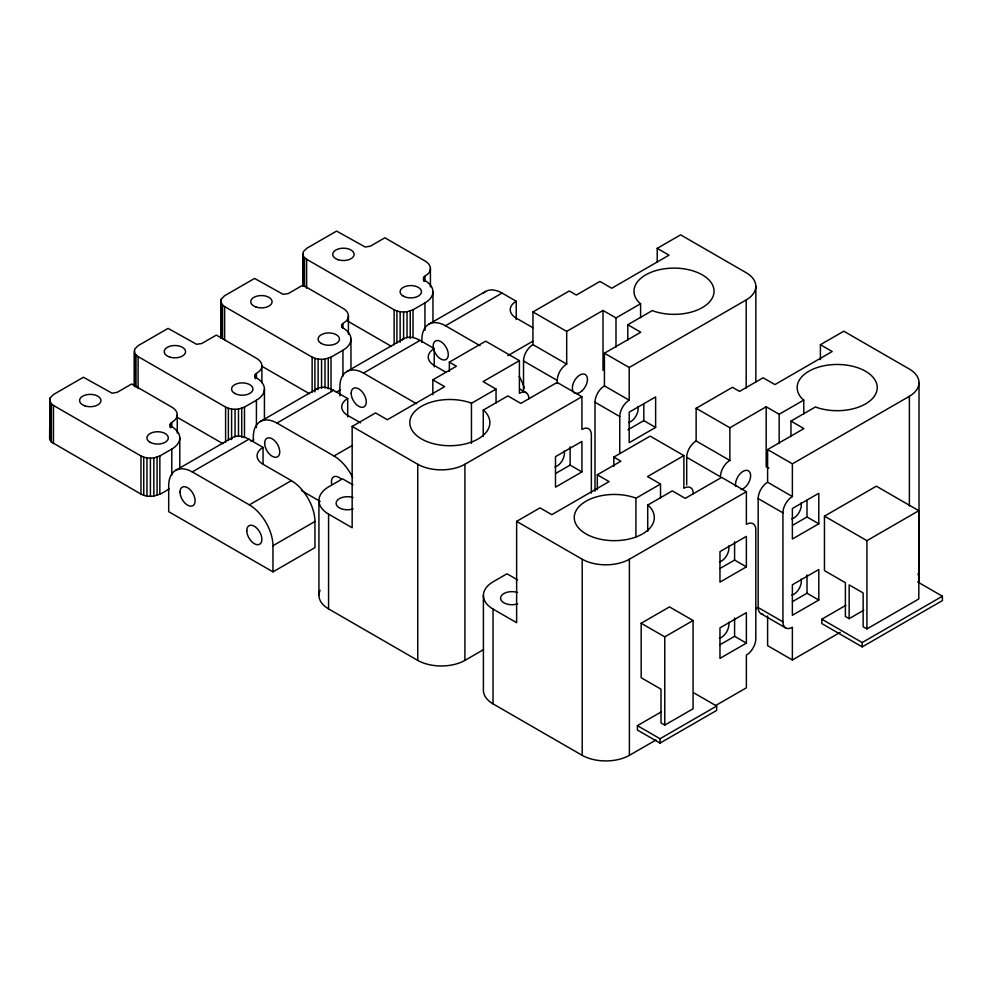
<?xml version="1.0" encoding="UTF-8"?>
<svg xmlns="http://www.w3.org/2000/svg" width="992" height="992" viewBox="0 0 992 992"><rect width="100%" height="100%" fill="white"/><g stroke="black" fill="none" stroke-linecap="round" stroke-linejoin="round"><path stroke-width="1.49" d="M169.124 488.746C161.287 494.624 150.375 499.224 140.976 494.103L51.361 441.973L49.6 438.129L50.046 398.003L53.456 394.543L83.415 377.245L111.997 393.167L117.143 392.373L131.725 383.954L171.777 407.129A18.687 10.788 0 0 1 174.741 420.149L170.401 423.77L170.215 427.614M50.046 440.113L50.046 398.003M51.361 441.973L51.361 403.843L49.6 399.999M53.456 443.573L53.456 405.443L51.361 403.843M134.242 386.21L134.689 349.134L138.099 345.687L168.057 328.389L196.627 344.298L201.785 343.505L216.368 335.085L256.42 358.261A18.687 10.788 0 0 1 259.383 371.281C257.387 372.546 252.526 375.646 256.42 377.878A27.354 15.798 0 0 1 256.42 400.21L256.42 427.664M134.689 386.669L134.242 351.131M136.003 387.004L136.003 354.975L134.689 353.115M138.099 388.604L138.099 356.574L136.003 354.975M140.976 494.103L140.976 455.973L53.456 405.443M143.741 495.306L143.741 457.176L140.976 455.973M146.965 496.074L146.965 457.932L143.741 457.176M150.412 496.322L150.412 458.192L146.965 457.932M153.859 496.074L153.859 457.932L159.848 455.973L171.777 449.078A27.354 15.798 0 0 0 171.777 426.746L170.215 424.564M157.071 495.306L157.071 457.176M159.848 494.103L159.848 455.973M170.401 426.82L170.401 423.77M170.934 427.602L170.934 423.026M171.777 475.007L171.777 449.078M171.777 426.957L171.777 422.381M177.246 433.058L177.246 414.755M179.788 468.422L179.788 437.906M220.77 337.776L221.216 299.187L224.626 295.728L254.584 278.43L283.154 294.339L288.312 293.545L302.895 285.126L342.947 308.314A18.687 10.788 0 0 1 345.91 321.334C343.914 322.598 339.053 325.686 342.947 327.918A27.354 15.798 0 0 1 342.947 350.25L342.947 376.191M221.216 338.247L221.216 299.187M222.53 338.582L222.53 305.015L220.77 301.171M224.626 340.182L224.626 306.615L222.53 305.015M225.606 442.184L225.606 407.104L138.099 356.574M228.383 440.349L228.383 408.307L225.606 407.104M231.595 439.58L231.595 409.076L228.383 408.307M235.042 436.79L235.042 409.324L231.595 409.076M238.489 436.53L238.489 409.076L244.478 407.104L256.42 400.21M241.713 437.298L241.713 408.307M244.478 437.608L244.478 407.104M255.031 377.952L255.031 374.902M255.564 378.733L255.564 374.158M256.42 378.101L256.42 373.513M261.888 382.676L261.888 365.887M264.43 419.554L264.43 389.05M302.771 285.857L303.217 251.832L306.627 248.384L336.586 231.086L365.168 246.996L370.314 246.202L384.896 237.782L424.948 260.958A18.687 10.788 0 0 1 427.924 273.978C425.928 275.243 421.054 278.343 424.948 280.575A27.354 15.798 0 0 1 424.948 302.907L424.948 330.361M303.217 286.328L302.771 253.828M304.532 286.651L304.532 257.672L303.217 255.812M306.627 288.25L306.627 259.272L304.532 257.672M312.133 392.224L312.133 357.145L224.626 306.615M314.91 391.914L314.91 358.36L312.133 357.145M318.122 389.62L318.122 359.116L314.91 358.36M318.928 595.299L318.928 500.514M321.569 388.356L321.569 359.377L318.122 359.116M325.016 388.095L325.016 359.116L331.006 357.145L342.947 350.25M328.24 388.864L328.24 358.36M483.526 649.648L464.913 660.399A33.666 19.443 0 0 1 417.744 660.399L328.575 608.914L328.575 514.129A33.666 19.443 0 0 1 328.575 486.886L342.538 478.826L353.016 484.89M331.006 390.699L331.006 357.145M342.091 327.248L342.091 324.198M342.947 328.141L342.947 323.566M348.415 334.242L348.415 315.94M350.957 369.594L350.957 339.09M432.834 394.704L432.834 379.849L444.627 386.657L387.351 419.728L375.559 412.92L352.16 426.424L352.16 527.744L328.575 514.129M394.146 344.881L394.146 309.802L306.627 259.272M396.912 343.046L396.912 311.004L394.146 309.802M400.136 342.277L400.136 311.773L396.912 311.004M403.583 339.487L403.583 312.021L400.136 311.773M407.03 337.702L407.03 311.773L413.019 309.802L424.948 302.907M410.242 338.47L410.242 311.004M413.019 337.255L413.019 309.802M417.744 660.399L417.744 464.281L352.16 426.424M423.572 280.649L423.572 277.599M424.105 281.43L424.105 276.855M424.948 280.798L424.948 276.222M430.416 286.899L430.416 268.584M432.958 322.251L432.958 291.747M449.351 371.355L449.351 362.142L485.671 341.174L519.411 360.642L519.411 393.328A13.342 7.7 -60 0 1 528.848 398.772M464.913 660.399L464.913 464.281L581.92 396.738L581.92 429.424A13.342 7.7 -60 0 1 591.356 434.868L591.356 493.173M471.448 443.461L471.448 403.31L496.05 389.112L496.05 402.938M483.253 436.368L483.253 410.118L507.854 395.92L520.825 403.409L557.144 382.428L581.92 396.738M483.402 595.46L483.402 690.246A33.666 19.443 0 0 0 493.036 703.874L582.205 755.346A33.666 19.443 0 0 0 629.387 755.346L655.972 739.995M493.036 703.874L493.036 609.076A33.666 19.443 0 0 1 493.036 581.845L506.999 573.785L517.477 579.836M597.308 489.651L597.308 474.796L609.1 481.604L551.812 514.674L540.02 507.867L516.634 521.37L516.634 622.703L493.036 609.076M523.528 391.654L523.528 360.964A13.342 7.7 -60 0 1 532.952 344.621L532.952 311.934L569.284 290.966L576.364 295.058L599.949 281.43L611.742 288.238L669.03 255.167L657.225 248.36L657.225 261.739M557.256 383.507L557.256 380.444A13.342 7.7 -60 0 1 566.692 364.101L566.692 331.415L532.952 311.934M582.205 755.346L582.205 559.24L516.634 521.37M595.002 491.238L595.002 402.231A13.342 7.7 -60 0 1 604.426 385.888L604.426 353.202L640.758 332.233L627.787 324.744L627.787 340.107M613.812 466.302L613.812 457.089L650.144 436.12L683.872 455.601L683.872 488.287A13.342 7.7 -60 0 1 693.309 493.731M619.764 453.356L619.764 416.528A13.342 7.7 -60 0 1 629.201 400.185L629.201 367.499L604.426 353.202M629.387 755.346L629.387 559.24L746.381 491.685L746.381 524.371A13.342 7.7 -60 0 1 755.817 529.815L755.817 638.774A13.342 7.7 -60 0 1 746.381 655.117L746.381 687.803L715.802 705.448M635.922 536.87L635.922 498.257L660.523 484.059L660.523 497.885M641.179 623.249L641.179 677.722L660.994 689.155L660.994 722.932L664.764 725.115L693.073 708.772L693.073 620.521L669.488 606.906L641.179 623.249L664.764 636.864L693.073 620.521M627.973 429.772L643.82 420.62L643.82 403.843M647.714 531.328L647.714 505.077L672.316 490.866L685.286 498.356L721.618 477.388L746.381 491.685M655.625 427.428L655.625 396.924L629.201 412.176L629.201 442.68L655.625 427.428L643.82 420.62M664.764 725.115L664.764 636.864M686.7 484.939L686.7 457.312A13.342 7.7 -60 0 1 696.136 440.969L696.136 408.282L732.456 387.314L739.536 391.394L763.121 377.778L774.926 384.586L832.201 351.515L820.409 344.708L820.409 359.563M686.7 457.312L720.428 476.792A13.342 7.7 -60 0 1 729.864 460.449L729.864 427.763L696.136 408.282M762.885 614.246A13.342 7.7 -60 0 1 758.173 607.526L758.173 498.579A13.342 7.7 -60 0 1 767.61 482.236L767.61 449.55L803.929 428.581L790.959 421.092L790.959 436.455M840.236 632.326L792.372 659.965L792.372 627.279A13.342 7.7 -60 0 1 782.936 621.835L782.936 512.876A13.342 7.7 -60 0 1 792.372 496.533L792.372 463.847L767.61 449.55M792.472 525.351L807.004 516.968L807.004 500.191M818.797 523.776L818.797 493.272L792.372 508.524L792.372 539.028L818.797 523.776L807.004 516.968M866.921 628.916L866.921 540.665L918.815 510.694L918.815 598.945L866.921 628.916L863.139 626.733L863.139 592.956L849.152 584.883L849.152 618.661L863.796 610.204M49.6 438.129L50.046 436.133M175.671 470.369L232.277 437.683M260.313 421.501L316.919 388.814M346.84 371.541L403.446 338.867M428.842 324.198L485.46 291.512M192.287 471.907L248.893 439.22L263.054 447.392A20.882 12.053 0 0 0 263.054 464.281L291.363 480.624A33.666 19.443 60 0 1 314.948 521.482L314.948 547.634L272.961 571.876L168.702 511.674L168.702 485.534A33.666 19.443 60 0 1 192.287 471.907L249.364 504.866A33.666 19.443 60 0 1 272.961 545.724L272.961 571.876M253.332 441.279L253.332 436.666A33.666 19.443 60 0 1 276.929 423.051L333.535 390.364L347.696 398.536A20.882 12.053 0 0 0 347.696 415.412L360.555 422.852M339.859 395.932L339.859 386.706A33.666 19.443 60 0 1 363.456 373.091L420.062 340.405L434.223 348.576A20.882 12.053 0 0 0 434.223 365.465L445.792 372.149M421.873 342.438L421.873 339.363A33.666 19.443 60 0 1 445.458 325.748L502.076 293.062L516.224 301.233A20.882 12.053 0 0 0 516.224 318.122L532.952 327.769M251.112 441.403L253.766 439.878M336.313 392.212L340.293 389.918M657.225 248.36L680.624 234.856L746.195 272.713A33.666 19.443 0 0 1 746.195 299.956L746.195 387.971M432.834 379.849L456.432 366.222L449.351 362.142M249.364 504.866L291.363 480.624M276.929 423.051L334.006 455.998L352.383 445.396M507.792 355.669L532.716 341.273M566.692 331.415L603.012 310.446L615.995 317.936L640.596 303.726L639.344 302.796A40.027 23.114 0 0 1 667.07 268.472A40.027 23.114 0 0 1 713.446 295.256A40.027 23.114 0 0 1 654.001 311.252L652.389 310.533L627.787 324.744M519.411 360.642L483.079 381.61L496.05 389.112M272.961 545.724L314.948 521.482M629.201 367.499L746.195 299.956M555.594 473.494L570.127 465.099L581.92 471.907L581.92 441.403L555.495 456.655L555.495 487.159L581.92 471.907M820.409 344.708L843.795 331.204L909.379 369.061A33.666 19.443 0 0 1 909.379 396.304L909.379 505.945M597.308 474.796L620.893 461.181L613.812 457.089M729.864 427.763L766.196 406.782L779.166 414.272L803.768 400.074L802.528 399.144A40.027 23.114 0 0 1 830.242 364.82A40.027 23.114 0 0 1 876.618 391.592A40.027 23.114 0 0 1 817.185 407.6L815.56 406.881L790.959 421.092M683.872 455.601L647.54 476.569L660.523 484.059M792.372 463.847L909.379 396.304M720.056 568.441L734.588 560.058L746.381 566.866L746.381 536.362L719.969 551.614L719.969 582.118L746.381 566.866M849.152 618.661L845.382 616.478L845.382 582.701L824.451 570.623L824.451 516.15L876.358 486.192L918.815 510.694M755.817 608.89L758.409 607.389M792.472 601.623L807.004 593.228L818.797 600.036L818.797 569.532L792.372 584.784L792.372 615.288L818.797 600.036M720.056 644.713L734.588 636.318L746.381 643.126L746.381 612.622L719.969 627.874L719.969 658.378L746.381 643.126M694.016 692.974L716.658 706.044L716.658 710.408L660.052 743.095L637.397 730.013L637.397 725.66L661.106 711.983M917.637 581.932L942.4 596.229L942.4 600.582L862.197 646.883L821.798 623.559L821.798 619.206L845.854 605.306M637.397 725.66L660.052 738.73L716.658 706.044M821.798 619.206L862.197 642.531L942.4 596.229M403.583 312.021L407.03 311.773M321.569 359.377L325.016 359.116M235.042 409.324L238.489 409.076M150.412 458.192L153.859 457.932M471.448 403.31L469.836 402.591A40.027 23.114 0 0 0 410.403 418.599A40.027 23.114 0 0 0 456.766 445.371A40.027 23.114 0 0 0 484.493 411.048L483.253 410.118M635.922 498.257L634.297 497.55A40.027 23.114 0 0 0 574.864 513.546A40.027 23.114 0 0 0 621.24 540.318A40.027 23.114 0 0 0 648.954 506.007L647.714 505.077M768.788 468.212L766.196 466.711L766.196 406.782M532.952 344.621L566.692 364.101M604.426 385.888L629.201 400.185M696.136 440.969L729.864 460.449M767.61 482.236L792.372 496.533M824.451 516.15L866.921 540.665M523.528 360.964L557.256 380.444M595.002 402.231L619.764 416.528M758.173 498.579L782.936 512.876M445.458 325.748L479.979 345.675M519.597 388.926L526.082 392.671M347.733 321.135L391.493 346.406M363.456 373.091L416.553 403.744M758.173 607.526L782.936 621.835M760.938 613.639L785.701 627.936M792.372 659.965L767.61 645.668L767.61 615.945M261.752 366.184L309.492 393.75M176.551 416.913L222.964 443.709M301.456 490.594L320.168 501.394M919.014 382.676L919.014 578.795M862.197 642.531L862.197 646.883M807.004 574.926L807.004 593.228M803.768 400.074L803.768 413.974M779.166 414.272L779.166 443.474M755.842 286.341L755.842 382.081M734.588 541.744L734.588 560.058M734.588 618.016L734.588 636.318M660.052 738.73L660.052 743.095M640.596 303.726L640.596 317.626M615.995 317.936L615.995 347.126M603.012 310.446L603.012 370.363M570.127 446.797L570.127 465.099M516.224 301.233L516.224 319.536M434.223 348.576L434.223 366.879M347.696 398.536L347.696 416.838M263.054 447.392L263.054 464.182M917.898 573.822A33.666 19.443 0 0 1 918.741 581.3M735.779 486.526A10.676 6.163 -60 0 1 742.413 471.758A10.676 6.163 -60 0 1 750.597 476.47A10.676 6.163 -60 0 1 741.123 489.602M801.077 579.142A10.676 6.163 -60 0 1 791.839 595.15M801.077 502.87A10.676 6.163 -60 0 1 791.839 518.89M230.256 439.183A33.666 19.443 60 0 1 248.893 439.22M637.906 406.522A10.676 6.163 -60 0 1 628.668 422.542M629.387 559.24A33.666 19.443 0 0 1 582.205 559.24M517.576 603.855A11.346 6.547 0 0 1 500.563 598.188A11.346 6.547 0 0 1 517.576 592.509M728.674 622.232A10.676 6.163 -60 0 1 719.423 638.24M728.674 545.96A10.676 6.163 -60 0 1 719.423 561.968M401.413 340.355A33.666 19.443 60 0 1 420.062 340.405M519.163 376.34A33.666 19.443 60 0 1 524.272 388.108M433.454 348.304A10.676 6.163 60 0 1 442.048 342.426A10.676 6.163 60 0 1 446.921 358.831A10.676 6.163 60 0 1 434.198 350.846M483.426 293.012A33.666 19.443 60 0 1 502.076 293.062M328.575 608.914A33.666 19.443 0 0 1 320.056 590.327M464.913 464.281A33.666 19.443 0 0 1 417.744 464.281M353.115 508.908A11.346 6.547 0 0 1 336.102 503.229A11.346 6.547 0 0 1 353.115 497.562M564.2 451.013A10.676 6.163 -60 0 1 554.962 467.021M334.006 455.998A33.666 19.443 60 0 1 352.656 477.487M331.675 484.146A10.676 6.163 60 0 1 340.913 478.814M314.886 390.315A33.666 19.443 60 0 1 333.535 390.364M338.086 259.706A10.676 6.163 0 0 0 354.107 254.374A10.676 6.163 0 0 0 338.086 249.029A10.676 6.163 0 0 0 338.086 259.706M403.248 296.1A10.676 6.163 0 0 0 421.104 293.334A10.676 6.163 0 0 0 408.034 285.783A10.676 6.163 0 0 0 403.248 296.1M256.085 307.049A10.676 6.163 0 0 0 272.093 301.717A10.676 6.163 0 0 0 256.085 296.385A10.676 6.163 0 0 0 256.085 307.049M321.247 343.443A10.676 6.163 0 0 0 339.103 340.678A10.676 6.163 0 0 0 326.033 333.138A10.676 6.163 0 0 0 321.247 343.443M169.558 357.008A10.676 6.163 0 0 0 185.566 351.676A10.676 6.163 0 0 0 169.558 346.332A10.676 6.163 0 0 0 169.558 357.008M234.72 393.402A10.676 6.163 0 0 0 252.576 390.637A10.676 6.163 0 0 0 239.506 383.086A10.676 6.163 0 0 0 234.72 393.402M246.772 530.608A10.676 6.163 60 0 0 258.094 544.695A10.676 6.163 60 0 0 258.094 529.592A10.676 6.163 60 0 0 246.772 530.608M180.023 492.069A10.676 6.163 60 0 0 191.344 506.156A10.676 6.163 60 0 0 191.344 491.052A10.676 6.163 60 0 0 180.023 492.069M581.858 390.997A10.676 6.163 -60 0 0 585.243 374.468A10.676 6.163 -60 0 0 572.607 385.665A10.676 6.163 -60 0 0 581.858 390.997M351.18 393.241A10.676 6.163 60 0 0 362.502 407.328A10.676 6.163 60 0 0 362.502 392.237A10.676 6.163 60 0 0 351.18 393.241M84.915 405.877A10.676 6.163 0 0 0 100.936 400.545A10.676 6.163 0 0 0 84.915 395.2A10.676 6.163 0 0 0 84.915 405.877M150.077 442.271A10.676 6.163 0 0 0 167.933 439.506A10.676 6.163 0 0 0 154.864 431.954A10.676 6.163 0 0 0 150.077 442.271M264.653 443.201A10.676 6.163 60 0 0 275.974 457.287A10.676 6.163 60 0 0 275.974 442.184A10.676 6.163 60 0 0 264.653 443.201"/></g></svg>
